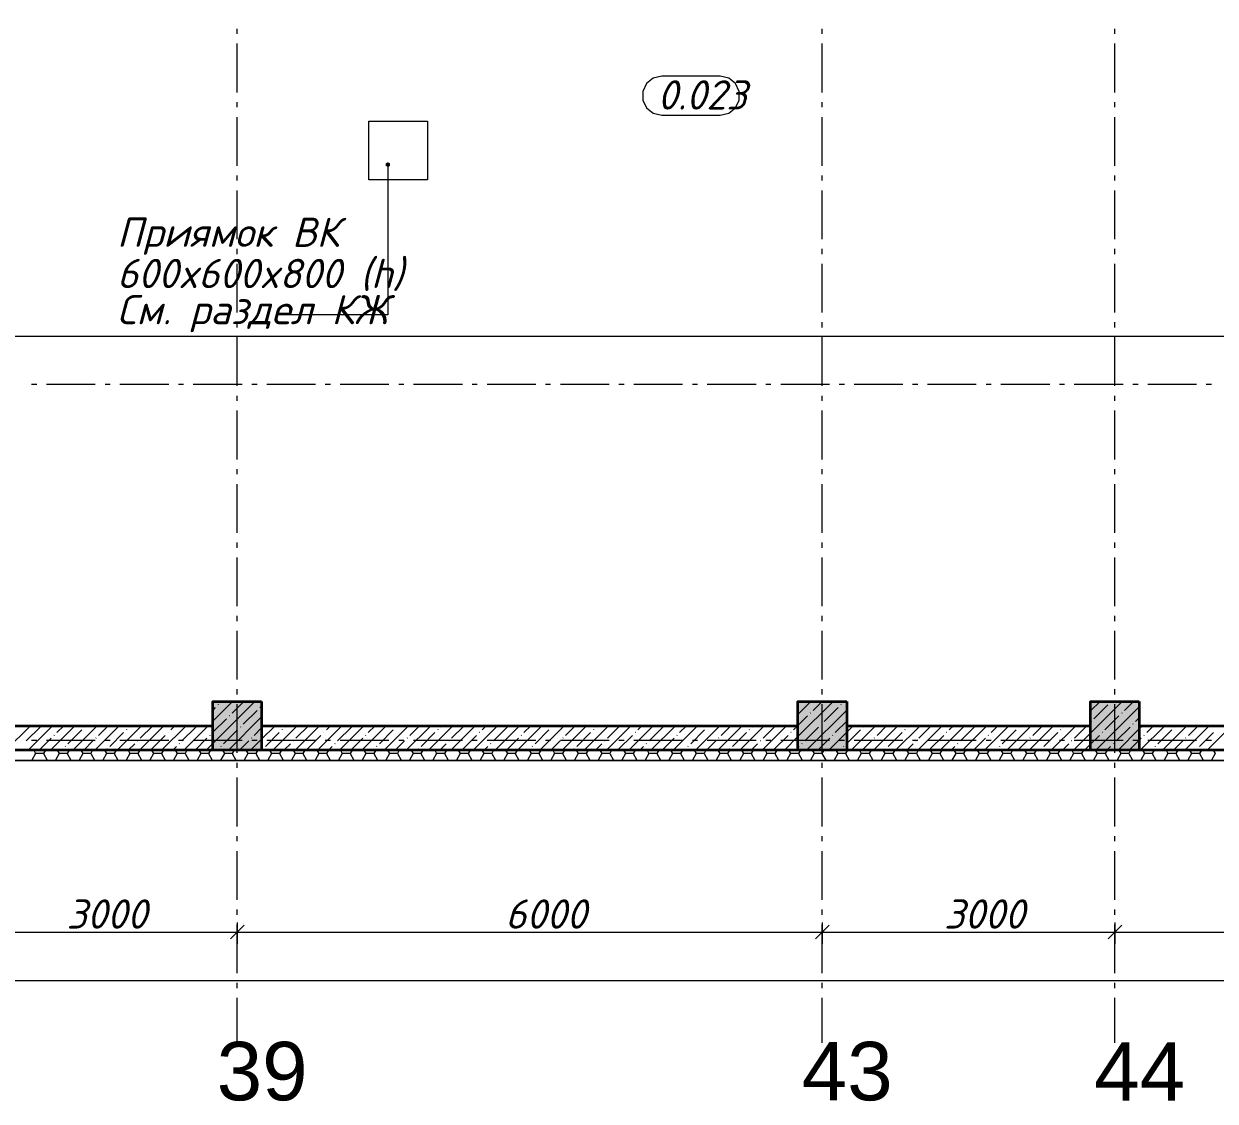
# Model space of a CAD drawing. Header units: millimetres. Extents: x -81576 to 1046824, y -248937 to 691537.
# Drawn here: x 150356 to 162573, y 532220 to 543271 of the extents above; entities that cross this region are included whole.
import ezdxf

# ---------------------------------------------------------------- set-up
doc = ezdxf.new("R2010")
doc.units = ezdxf.units.MM
doc.layers.add('PDF _Геометрия', color=7, linetype='Continuous', true_color=0x1d1d1d)
doc.layers.add('PDF _Сплошная заливка', color=7, linetype='Continuous', true_color=0xffffff)
doc.layers.add('PDF _Текст', color=7, linetype='Continuous')
doc.styles.add('PDF ArialMT', font='arial.ttf')
doc.styles.add('PDF ISOCPEUR Italic', font='isocpeui.ttf')

msp = doc.modelspace()

# ---------------------------------------------------------------- hatches: boundary and pattern name
at = {"layer": 'PDF _Сплошная заливка', "true_color": 0x636466, "transparency": 33554559}
for points in [[(154088.9, 541851.8), (154067.2, 541839.3), (154067.2, 541814.3), (154088.9, 541801.8), (154110.5, 541814.3), (154110.5, 541839.3)], [(152294.5, 535821.5), (152794.5, 535821.5), (152794.5, 536321.5), (152294.5, 536321.5)], [(158294.5, 535821.5), (158794.5, 535821.5), (158794.5, 536321.5), (158294.5, 536321.5)], [(161294.5, 535821.5), (161794.5, 535821.5), (161794.5, 536321.5), (161294.5, 536321.5)]]:
    msp.add_hatch(color=251, dxfattribs=at).paths.add_polyline_path(points)

# ---------------------------------------------------------------- linework, layer by layer
at = {"layer": 'PDF _Геометрия', "color": 7, "lineweight": 13}
for points in [[(96392.5, 555781.6), (96392.5, 535719.5), (175144.5, 535719.5)], [(175144.5, 535711.5), (96494.5, 535711.5)]]:
    msp.add_lwpolyline(points, dxfattribs=at)
at = {"layer": 'PDF _Геометрия', "color": 7, "lineweight": 9}
for points in [[(96492.5, 555781.6), (96492.5, 535819.5), (175144.5, 535819.5)], [(96494.5, 555781.6), (96494.5, 535821.5), (175144.5, 535821.5)], [(152544.5, 543168.3), (152544.5, 543221.3)], [(158544.5, 543168.3), (158544.5, 543221.3)], [(161544.5, 543168.3), (161544.5, 543221.3)], [(152544.5, 542568.3), (152544.5, 543068.3)], [(158544.5, 542568.3), (158544.5, 543068.3)], [(161544.5, 542568.3), (161544.5, 543068.3)], [(152544.5, 542415.4), (152544.5, 542468.3)], [(158544.5, 542415.4), (158544.5, 542468.3)], [(161544.5, 542415.4), (161544.5, 542468.3)], [(152544.5, 541815.4), (152544.5, 542315.4)], [(158544.5, 541815.4), (158544.5, 542315.4)], [(161544.5, 541815.4), (161544.5, 542315.4)], [(154088.9, 541826.8), (154088.9, 540286.4), (153313.6, 540286.4), (153030.6, 540286.4)], [(152544.5, 541662.5), (152544.5, 541715.4)], [(158544.5, 541662.5), (158544.5, 541715.4)], [(161544.5, 541662.5), (161544.5, 541715.4)], [(152544.5, 541062.5), (152544.5, 541562.5)], [(158544.5, 541062.5), (158544.5, 541562.5)], [(161544.5, 541062.5), (161544.5, 541562.5)], [(152544.5, 540909.6), (152544.5, 540962.5)], [(158544.5, 540909.6), (158544.5, 540962.5)], [(161544.5, 540909.6), (161544.5, 540962.5)], [(152544.5, 540309.6), (152544.5, 540809.6)], [(158544.5, 540309.6), (158544.5, 540809.6)], [(161544.5, 540309.6), (161544.5, 540809.6)], [(152544.5, 540156.7), (152544.5, 540209.6)], [(158544.5, 540156.7), (158544.5, 540209.6)], [(161544.5, 540156.7), (161544.5, 540209.6)], [(152544.5, 539556.7), (152544.5, 540056.7)], [(158544.5, 539556.7), (158544.5, 540056.7)], [(161544.5, 539556.7), (161544.5, 540056.7)], [(150488.2, 539571.5), (150435.3, 539571.5)], [(151088.2, 539571.5), (150588.2, 539571.5)], [(151241.1, 539571.5), (151188.2, 539571.5)], [(151841.1, 539571.5), (151341.1, 539571.5)], [(151994, 539571.5), (151941.1, 539571.5)], [(152594, 539571.5), (152094, 539571.5)], [(152747, 539571.5), (152694, 539571.5)], [(153347, 539571.5), (152847, 539571.5)], [(153499.9, 539571.5), (153447, 539571.5)], [(154099.9, 539571.5), (153599.9, 539571.5)], [(154252.8, 539571.5), (154199.9, 539571.5)], [(154852.8, 539571.5), (154352.8, 539571.5)], [(155005.7, 539571.5), (154952.8, 539571.5)], [(155605.7, 539571.5), (155105.7, 539571.5)], [(155758.6, 539571.5), (155705.7, 539571.5)], [(156358.6, 539571.5), (155858.6, 539571.5)], [(156511.5, 539571.5), (156458.6, 539571.5)], [(157111.5, 539571.5), (156611.5, 539571.5)], [(157264.5, 539571.5), (157211.5, 539571.5)], [(157864.5, 539571.5), (157364.5, 539571.5)], [(158017.4, 539571.5), (157964.5, 539571.5)], [(158617.4, 539571.5), (158117.4, 539571.5)], [(158770.3, 539571.5), (158717.4, 539571.5)], [(159370.3, 539571.5), (158870.3, 539571.5)], [(159523.2, 539571.5), (159470.3, 539571.5)], [(160123.2, 539571.5), (159623.2, 539571.5)], [(160276.1, 539571.5), (160223.2, 539571.5)], [(160876.1, 539571.5), (160376.1, 539571.5)], [(161029, 539571.5), (160976.1, 539571.5)], [(161629, 539571.5), (161129, 539571.5)], [(161782, 539571.5), (161729, 539571.5)], [(162382, 539571.5), (161882, 539571.5)], [(162534.9, 539571.5), (162482, 539571.5)], [(152544.5, 539403.7), (152544.5, 539456.7)], [(158544.5, 539403.7), (158544.5, 539456.7)], [(161544.5, 539403.7), (161544.5, 539456.7)], [(152544.5, 538803.7), (152544.5, 539303.7)], [(158544.5, 538803.7), (158544.5, 539303.7)], [(161544.5, 538803.7), (161544.5, 539303.7)], [(152544.5, 538650.8), (152544.5, 538703.7)], [(158544.5, 538650.8), (158544.5, 538703.7)], [(161544.5, 538650.8), (161544.5, 538703.7)], [(152544.5, 538050.8), (152544.5, 538550.8)], [(158544.5, 538050.8), (158544.5, 538550.8)], [(161544.5, 538050.8), (161544.5, 538550.8)], [(152544.5, 537897.9), (152544.5, 537950.8)], [(158544.5, 537897.9), (158544.5, 537950.8)], [(161544.5, 537897.9), (161544.5, 537950.8)], [(152544.5, 537297.9), (152544.5, 537797.9)], [(158544.5, 537297.9), (158544.5, 537797.9)], [(161544.5, 537297.9), (161544.5, 537797.9)], [(152544.5, 537145), (152544.5, 537197.9)], [(158544.5, 537145), (158544.5, 537197.9)], [(161544.5, 537145), (161544.5, 537197.9)], [(152544.5, 536545), (152544.5, 537045)], [(158544.5, 536545), (158544.5, 537045)], [(161544.5, 536545), (161544.5, 537045)], [(152544.5, 536392.1), (152544.5, 536445)], [(158544.5, 536392.1), (158544.5, 536445)], [(161544.5, 536392.1), (161544.5, 536445)], [(152544.5, 535792.1), (152544.5, 536292.1)], [(158544.5, 535792.1), (158544.5, 536292.1)], [(161544.5, 535792.1), (161544.5, 536292.1)], [(150488.2, 535921.5), (150435.3, 535921.5)], [(151088.2, 535921.5), (150588.2, 535921.5)], [(151241.1, 535921.5), (151188.2, 535921.5)], [(151841.1, 535921.5), (151341.1, 535921.5)], [(151994, 535921.5), (151941.1, 535921.5)], [(152594, 535921.5), (152094, 535921.5)], [(152747, 535921.5), (152694, 535921.5)], [(153347, 535921.5), (152847, 535921.5)], [(153499.9, 535921.5), (153447, 535921.5)], [(154099.9, 535921.5), (153599.9, 535921.5)], [(154252.8, 535921.5), (154199.9, 535921.5)], [(154852.8, 535921.5), (154352.8, 535921.5)], [(155005.7, 535921.5), (154952.8, 535921.5)], [(155605.7, 535921.5), (155105.7, 535921.5)], [(155758.6, 535921.5), (155705.7, 535921.5)], [(156358.6, 535921.5), (155858.6, 535921.5)], [(156511.5, 535921.5), (156458.6, 535921.5)], [(157111.5, 535921.5), (156611.5, 535921.5)], [(157264.5, 535921.5), (157211.5, 535921.5)], [(157864.5, 535921.5), (157364.5, 535921.5)], [(158017.4, 535921.5), (157964.5, 535921.5)], [(158617.4, 535921.5), (158117.4, 535921.5)], [(158770.3, 535921.5), (158717.4, 535921.5)], [(159370.3, 535921.5), (158870.3, 535921.5)], [(159523.2, 535921.5), (159470.3, 535921.5)], [(160123.2, 535921.5), (159623.2, 535921.5)], [(160276.1, 535921.5), (160223.2, 535921.5)], [(160876.1, 535921.5), (160376.1, 535921.5)], [(161029, 535921.5), (160976.1, 535921.5)], [(161629, 535921.5), (161129, 535921.5)], [(161782, 535921.5), (161729, 535921.5)], [(162382, 535921.5), (161882, 535921.5)], [(162534.9, 535921.5), (162482, 535921.5)], [(152544.5, 535639.2), (152544.5, 535692.1)], [(158544.5, 535639.2), (158544.5, 535692.1)], [(161544.5, 535639.2), (161544.5, 535692.1)], [(152544.5, 535039.2), (152544.5, 535539.2)], [(158544.5, 535039.2), (158544.5, 535539.2)], [(161544.5, 535039.2), (161544.5, 535539.2)], [(152544.5, 534886.2), (152544.5, 534939.2)], [(158544.5, 534886.2), (158544.5, 534939.2)], [(161544.5, 534886.2), (161544.5, 534939.2)], [(152544.5, 534286.2), (152544.5, 534786.2)], [(158544.5, 534286.2), (158544.5, 534786.2)], [(161544.5, 534286.2), (161544.5, 534786.2)], [(152544.5, 534133.3), (152544.5, 534186.2)], [(158544.5, 534133.3), (158544.5, 534186.2)], [(161544.5, 534133.3), (161544.5, 534186.2)], [(152544.5, 534054.5), (152544.5, 533955.5), (152544.5, 533835.5)], [(158544.5, 534054.5), (158544.5, 533955.5), (158544.5, 533835.5)], [(161544.5, 534054.5), (161544.5, 533955.5), (161544.5, 533835.5)], [(127994.5, 533955.5), (133994.5, 533955.5), (136994.5, 533955.5), (137544.5, 533955.5), (140544.5, 533955.5), (143544.5, 533955.5), (149544.5, 533955.5), (152544.5, 533955.5), (158544.5, 533955.5), (161544.5, 533955.5), (167544.5, 533955.5), (167894.5, 533955.5), (169994.5, 533955.5), (170544.5, 533955.5), (171094.5, 533955.5), (174094.5, 533955.5), (180244.5, 533955.5), (182644.5, 533955.5), (184594.5, 533955.5), (188044.5, 533955.5), (192294.5, 533955.5), (200214.5, 533955.5)], [(152614.5, 534025.5), (152544.5, 533955.5), (152474.5, 533885.5)], [(152544.5, 533533.3), (152544.5, 534033.3)], [(158614.5, 534025.5), (158544.5, 533955.5), (158474.5, 533885.5)], [(158544.5, 533533.3), (158544.5, 534033.3)], [(161614.5, 534025.5), (161544.5, 533955.5), (161474.5, 533885.5)], [(161544.5, 533533.3), (161544.5, 534033.3)], [(96474.5, 533457.4), (200214.5, 533457.4)], [(152544.5, 533380.4), (152544.5, 533433.3)], [(158544.5, 533380.4), (158544.5, 533433.3)], [(161544.5, 533380.4), (161544.5, 533433.3)], [(152544.5, 532820.1), (152544.5, 533280.4)], [(158544.5, 532820.1), (158544.5, 533280.4)], [(161544.5, 532820.1), (161544.5, 533280.4)]]:
    msp.add_lwpolyline(points, dxfattribs=at)
at = {"layer": 'PDF _Геометрия', "color": 7, "lineweight": 35}
for points in [[(175144.5, 535821.5), (104369.5, 535821.5), (96744.5, 535821.5), (96494.5, 535821.5), (96494.5, 543571.5), (96494.5, 546721.5), (96494.5, 547221.5), (96494.5, 547271.5), (96494.5, 547771.5), (96494.5, 555781.6)], [(149794.5, 536071.5), (152294.5, 536071.5)], [(152794.5, 536071.5), (158294.5, 536071.5)], [(158794.5, 536071.5), (161294.5, 536071.5)], [(161794.5, 536071.5), (167294.5, 536071.5)]]:
    msp.add_lwpolyline(points, dxfattribs=at)
at = {"layer": 'PDF _Геометрия', "color": 7, "lineweight": 9}
for points in [[(157497.4, 542733.9), (156897.4, 542733.9), (156810.6, 542714.1), (156741, 542658.6), (156702.4, 542578.4), (156702.4, 542489.4), (156741, 542409.2), (156810.6, 542353.7), (156897.4, 542333.9), (157497.4, 542333.9), (157584.2, 542353.7), (157653.8, 542409.2), (157692.4, 542489.4), (157692.4, 542578.4), (157653.8, 542658.6), (157584.2, 542714.1)], [(153893.6, 541671.5), (153893.6, 542271.5), (154494.5, 542271.5), (154494.5, 541671.5)], [(154494.5, 542271.5), (154494.5, 541671.5), (153893.6, 541671.5), (153893.6, 542271.5)]]:
    msp.add_lwpolyline(points, close=True, dxfattribs=at)
at = {"layer": 'PDF _Геометрия', "color": 8, "lineweight": 9, "true_color": 0x808080}
msp.add_lwpolyline([(93287.8, 540069.1), (203118.2, 540069.1)], dxfattribs=at)
at = {"layer": 'PDF _Геометрия', "lineweight": 9}
for points in [[(152725.4, 536321.5), (152294.5, 535890.7), (152225.4, 535821.5)], [(152497.3, 536321.5), (152294.5, 536118.8)], [(152319.5, 536257.9), (152294.5, 536232.8)], [(152350.4, 536288.7), (152348.1, 536286.4)], [(152383.2, 536321.5), (152376.6, 536314.9)], [(152611.3, 536321.5), (152490.6, 536200.8)], [(152778.1, 536260.2), (152775.7, 536257.9)], [(158655.9, 536321.5), (158294.5, 535960.1), (158155.9, 535821.5)], [(158427.8, 536321.5), (158294.5, 536188.2)], [(158309.5, 536317.3), (158307.1, 536314.9)], [(158541.9, 536321.5), (158449.7, 536229.3)], [(158706.3, 536257.9), (158563.7, 536115.3)], [(158737.2, 536288.7), (158734.8, 536286.4)], [(158770, 536321.5), (158763.3, 536314.9)], [(161621.2, 536321.5), (161294.5, 535994.8), (161121.2, 535821.5)], [(161393.1, 536321.5), (161294.5, 536222.9)], [(161472, 536286.4), (161329.4, 536143.8)], [(161794.5, 536266.7), (161349.3, 535821.5)], [(161502.9, 536317.3), (161500.5, 536314.9)], [(161735.3, 536321.5), (161643.1, 536229.3)], [(152433.6, 536143.8), (152294.5, 536004.7), (152291, 536001.2)], [(152794.5, 536162.6), (152453.5, 535821.5)], [(152464.5, 536174.7), (152462.1, 536172.3)], [(152747.2, 536229.3), (152604.7, 536086.8)], [(158392.7, 536172.3), (158294.5, 536074.1)], [(158794.5, 536232), (158384, 535821.5)], [(158423.6, 536203.2), (158421.2, 536200.8)], [(158794.5, 536117.9), (158677.8, 536001.2)], [(161303.3, 536117.7), (161300.9, 536115.3)], [(161586.1, 536172.3), (161443.5, 536029.8)], [(161616.9, 536203.2), (161614.6, 536200.8)], [(161794.5, 536152.7), (161757.1, 536115.3)], [(150422.5, 536071.5), (150172.5, 535821.5)], [(150523.3, 536058.3), (150380.7, 535915.7)], [(150650.6, 536071.5), (150400.6, 535821.5)], [(150878.7, 536071.5), (150628.7, 535821.5)], [(150764.6, 536071.5), (150694.3, 536001.2)], [(150951, 536029.8), (150808.4, 535887.2)], [(151106.8, 536071.5), (150856.8, 535821.5)], [(150981.8, 536060.6), (150979.5, 536058.3)], [(151334.9, 536071.5), (151084.9, 535821.5)], [(151220.8, 536071.5), (151122, 535972.7)], [(151378.6, 536001.2), (151236.1, 535858.7)], [(151563, 536071.5), (151313, 535821.5)], [(151409.5, 536032.1), (151407.1, 536029.8)], [(151448.9, 536071.5), (151435.7, 536058.3)], [(151791.1, 536071.5), (151541.1, 535821.5)], [(151677, 536071.5), (151549.7, 535944.2)], [(152019.2, 536071.5), (151769.2, 535821.5)], [(151837.2, 536003.6), (151834.8, 536001.2)], [(151905.1, 536071.5), (151863.3, 536029.8)], [(152120, 536058.3), (151977.4, 535915.7)], [(152247.3, 536071.5), (151997.3, 535821.5)], [(152547.6, 536029.8), (152405.1, 535887.2)], [(152578.5, 536060.6), (152576.2, 536058.3)], [(152931.6, 536071.5), (152794.5, 535934.5), (152681.6, 535821.5)], [(152817.5, 536071.5), (152794.5, 536048.5), (152718.7, 535972.7)], [(152975.3, 536001.2), (152832.8, 535858.7)], [(153159.7, 536071.5), (152909.7, 535821.5)], [(153006.2, 536032.1), (153003.8, 536029.8)], [(153045.6, 536071.5), (153032.4, 536058.3)], [(153387.8, 536071.5), (153137.8, 535821.5)], [(153273.7, 536071.5), (153146.4, 535944.2)], [(153615.9, 536071.5), (153365.9, 535821.5)], [(153433.9, 536003.6), (153431.5, 536001.2)], [(153501.8, 536071.5), (153460, 536029.8)], [(153716.6, 536058.3), (153574.1, 535915.7)], [(153844, 536071.5), (153594, 535821.5)], [(154072.1, 536071.5), (153822.1, 535821.5)], [(153958, 536071.5), (153887.7, 536001.2)], [(154144.3, 536029.8), (154001.8, 535887.2)], [(154300.2, 536071.5), (154050.2, 535821.5)], [(154175.2, 536060.6), (154172.8, 536058.3)], [(154528.3, 536071.5), (154278.3, 535821.5)], [(154414.2, 536071.5), (154315.4, 535972.7)], [(154572, 536001.2), (154429.5, 535858.7)], [(154756.4, 536071.5), (154506.4, 535821.5)], [(154602.9, 536032.1), (154600.5, 536029.8)], [(154642.3, 536071.5), (154629, 536058.3)], [(154984.5, 536071.5), (154734.5, 535821.5)], [(154870.4, 536071.5), (154743.1, 535944.2)], [(155212.6, 536071.5), (154962.6, 535821.5)], [(155030.6, 536003.6), (155028.2, 536001.2)], [(155098.5, 536071.5), (155056.7, 536029.8)], [(155313.3, 536058.3), (155170.8, 535915.7)], [(155440.7, 536071.5), (155190.7, 535821.5)], [(155668.8, 536071.5), (155418.8, 535821.5)], [(155554.7, 536071.5), (155484.4, 536001.2)], [(155741, 536029.8), (155598.5, 535887.2)], [(155896.9, 536071.5), (155646.9, 535821.5)], [(155771.9, 536060.6), (155769.5, 536058.3)], [(156125, 536071.5), (155875, 535821.5)], [(156010.9, 536071.5), (155912.1, 535972.7)], [(156168.7, 536001.2), (156026.1, 535858.7)], [(156353.1, 536071.5), (156103.1, 535821.5)], [(156199.6, 536032.1), (156197.2, 536029.8)], [(156239, 536071.5), (156225.7, 536058.3)], [(156581.2, 536071.5), (156331.1, 535821.5)], [(156467.1, 536071.5), (156339.8, 535944.2)], [(156809.2, 536071.5), (156559.2, 535821.5)], [(156627.3, 536003.6), (156624.9, 536001.2)], [(156695.2, 536071.5), (156653.4, 536029.8)], [(156910, 536058.3), (156767.5, 535915.7)], [(157037.3, 536071.5), (156787.3, 535821.5)], [(157265.4, 536071.5), (157015.4, 535821.5)], [(157151.4, 536071.5), (157081.1, 536001.2)], [(157337.7, 536029.8), (157195.2, 535887.2)], [(157493.5, 536071.5), (157243.5, 535821.5)], [(157368.6, 536060.6), (157366.2, 536058.3)], [(157721.6, 536071.5), (157471.6, 535821.5)], [(157607.6, 536071.5), (157508.8, 535972.7)], [(157765.4, 536001.2), (157622.8, 535858.7)], [(157949.7, 536071.5), (157699.7, 535821.5)], [(157796.3, 536032.1), (157793.9, 536029.8)], [(157835.7, 536071.5), (157822.4, 536058.3)], [(158177.8, 536071.5), (157927.8, 535821.5)], [(158063.8, 536071.5), (157936.5, 535944.2)], [(158224, 536003.6), (158221.6, 536001.2)], [(158291.9, 536071.5), (158250.1, 536029.8)], [(158506.7, 536058.3), (158364.2, 535915.7)], [(158537.6, 536089.2), (158535.2, 536086.8)], [(158862.1, 536071.5), (158794.5, 536003.9), (158612.1, 535821.5)], [(158934.4, 536029.8), (158794.5, 535889.9), (158791.8, 535887.2)], [(159090.2, 536071.5), (158840.2, 535821.5)], [(158965.3, 536060.6), (158962.9, 536058.3)], [(159318.3, 536071.5), (159068.3, 535821.5)], [(159204.3, 536071.5), (159105.5, 535972.7)], [(159362.1, 536001.2), (159219.5, 535858.7)], [(159546.4, 536071.5), (159296.4, 535821.5)], [(159393, 536032.1), (159390.6, 536029.8)], [(159432.4, 536071.5), (159419.1, 536058.3)], [(159774.5, 536071.5), (159524.5, 535821.5)], [(159660.5, 536071.5), (159533.2, 535944.2)], [(160002.6, 536071.5), (159752.6, 535821.5)], [(159820.7, 536003.6), (159818.3, 536001.2)], [(159888.6, 536071.5), (159846.8, 536029.8)], [(160103.4, 536058.3), (159960.8, 535915.7)], [(160230.7, 536071.5), (159980.7, 535821.5)], [(160458.8, 536071.5), (160208.8, 535821.5)], [(160344.8, 536071.5), (160274.5, 536001.2)], [(160531.1, 536029.8), (160388.5, 535887.2)], [(160686.9, 536071.5), (160436.9, 535821.5)], [(160562, 536060.6), (160559.6, 536058.3)], [(160915, 536071.5), (160665, 535821.5)], [(160801, 536071.5), (160702.2, 535972.7)], [(160958.8, 536001.2), (160816.2, 535858.7)], [(161143.1, 536071.5), (160893.1, 535821.5)], [(160989.7, 536032.1), (160987.3, 536029.8)], [(161029.1, 536071.5), (161015.8, 536058.3)], [(161257.2, 536071.5), (161129.9, 535944.2)], [(161417.3, 536003.6), (161415, 536001.2)], [(161700.1, 536058.3), (161557.5, 535915.7)], [(161827.4, 536071.5), (161794.5, 536038.6), (161577.4, 535821.5)], [(161731, 536089.2), (161728.6, 536086.8)], [(162055.5, 536071.5), (161805.5, 535821.5)], [(161941.5, 536071.5), (161871.2, 536001.2)], [(162127.8, 536029.8), (161985.2, 535887.2)], [(162283.6, 536071.5), (162033.6, 535821.5)], [(162158.7, 536060.6), (162156.3, 536058.3)], [(162511.7, 536071.5), (162261.7, 535821.5)], [(162397.7, 536071.5), (162298.9, 535972.7)], [(162555.5, 536001.2), (162412.9, 535858.7)], [(162739.8, 536071.5), (162489.8, 535821.5)], [(150637.3, 535944.2), (150514.6, 535821.5)], [(150668.2, 535975.1), (150665.8, 535972.7)], [(151065, 535915.7), (150970.8, 535821.5)], [(151095.9, 535946.6), (151093.5, 535944.2)], [(151492.7, 535887.2), (151427, 535821.5)], [(151523.6, 535918.1), (151521.2, 535915.7)], [(151806.3, 535972.7), (151663.8, 535830.2)], [(151951.3, 535889.6), (151948.9, 535887.2)], [(152234, 535944.2), (152111.3, 535821.5)], [(152264.9, 535975.1), (152262.5, 535972.7)], [(152661.7, 535915.7), (152567.5, 535821.5)], [(152692.6, 535946.6), (152690.2, 535944.2)], [(153089.4, 535887.2), (153023.7, 535821.5)], [(153120.3, 535918.1), (153117.9, 535915.7)], [(153403, 535972.7), (153260.5, 535830.2)], [(153547.9, 535889.6), (153545.6, 535887.2)], [(153830.7, 535944.2), (153708, 535821.5)], [(153861.6, 535975.1), (153859.2, 535972.7)], [(154258.4, 535915.7), (154164.2, 535821.5)], [(154289.3, 535946.6), (154286.9, 535944.2)], [(154686.1, 535887.2), (154620.4, 535821.5)], [(154717, 535918.1), (154714.6, 535915.7)], [(154999.7, 535972.7), (154857.1, 535830.2)], [(155144.6, 535889.6), (155142.3, 535887.2)], [(155427.4, 535944.2), (155304.7, 535821.5)], [(155458.3, 535975.1), (155455.9, 535972.7)], [(155855.1, 535915.7), (155760.9, 535821.5)], [(155886, 535946.6), (155883.6, 535944.2)], [(156282.8, 535887.2), (156217.1, 535821.5)], [(156313.6, 535918.1), (156311.3, 535915.7)], [(156596.4, 535972.7), (156453.8, 535830.2)], [(156741.3, 535889.6), (156739, 535887.2)], [(157024.1, 535944.2), (156901.4, 535821.5)], [(157055, 535975.1), (157052.6, 535972.7)], [(157451.8, 535915.7), (157357.6, 535821.5)], [(157482.6, 535946.6), (157480.3, 535944.2)], [(157879.4, 535887.2), (157813.8, 535821.5)], [(157910.3, 535918.1), (157908, 535915.7)], [(158193.1, 535972.7), (158050.5, 535830.2)], [(158338, 535889.6), (158335.6, 535887.2)], [(158620.8, 535944.2), (158498.1, 535821.5)], [(158651.7, 535975.1), (158649.3, 535972.7)], [(159048.5, 535915.7), (158954.3, 535821.5)], [(159079.3, 535946.6), (159077, 535944.2)], [(159476.1, 535887.2), (159410.5, 535821.5)], [(159507, 535918.1), (159504.7, 535915.7)], [(159789.8, 535972.7), (159647.2, 535830.2)], [(159934.7, 535889.6), (159932.3, 535887.2)], [(160217.5, 535944.2), (160094.8, 535821.5)], [(160248.3, 535975.1), (160246, 535972.7)], [(160645.1, 535915.7), (160551, 535821.5)], [(160676, 535946.6), (160673.7, 535944.2)], [(161072.8, 535887.2), (161007.2, 535821.5)], [(161103.7, 535918.1), (161101.3, 535915.7)], [(161386.5, 535972.7), (161294.5, 535880.8), (161243.9, 535830.2)], [(161531.4, 535889.6), (161529, 535887.2)], [(161814.2, 535944.2), (161794.5, 535924.6), (161691.5, 535821.5)], [(161845, 535975.1), (161842.7, 535972.7)], [(162241.8, 535915.7), (162147.7, 535821.5)], [(162272.7, 535946.6), (162270.3, 535944.2)], [(150476.6, 535785), (150438.9, 535719.5)], [(150456.7, 535819.5), (150476.6, 535785)], [(150557.3, 535785), (150476.6, 535785)], [(150577.2, 535819.5), (150557.3, 535785)], [(150557.3, 535785), (150595.1, 535719.5)], [(150718.6, 535785), (150680.8, 535719.5)], [(150698.6, 535819.5), (150718.6, 535785)], [(150799.2, 535785), (150718.6, 535785)], [(150751.4, 535830.2), (150742.7, 535821.5)], [(150782.2, 535861.1), (150779.9, 535858.7)], [(150819.2, 535819.5), (150799.2, 535785)], [(150799.2, 535785), (150837, 535719.5)], [(150960.5, 535785), (150922.7, 535719.5)], [(150940.5, 535819.5), (150960.5, 535785)], [(151041.2, 535785), (150960.5, 535785)], [(151061.1, 535819.5), (151041.2, 535785)], [(151041.2, 535785), (151078.9, 535719.5)], [(151202.4, 535785), (151164.7, 535719.5)], [(151182.5, 535819.5), (151202.4, 535785)], [(151283.1, 535785), (151202.5, 535785)], [(151209.9, 535832.5), (151207.6, 535830.2)], [(151303, 535819.5), (151283.1, 535785)], [(151283.1, 535785), (151320.9, 535719.5)], [(151444.4, 535785), (151406.6, 535719.5)], [(151424.4, 535819.5), (151444.4, 535785)], [(151525, 535785), (151444.4, 535785)], [(151545, 535819.5), (151525, 535785)], [(151525, 535785), (151562.8, 535719.5)], [(151686.3, 535785), (151648.5, 535719.5)], [(151666.3, 535819.5), (151686.3, 535785)], [(151767, 535785), (151686.3, 535785)], [(151786.9, 535819.5), (151767, 535785)], [(151767, 535785), (151804.7, 535719.5)], [(151920.4, 535858.7), (151883.2, 535821.5)], [(151928.2, 535785), (151890.5, 535719.5)], [(151908.3, 535819.5), (151928.2, 535785)], [(152008.9, 535785), (151928.3, 535785)], [(152028.9, 535819.5), (152008.9, 535785)], [(152008.9, 535785), (152046.7, 535719.5)], [(152170.2, 535785), (152132.4, 535719.5)], [(152150.2, 535819.5), (152170.2, 535785)], [(152250.8, 535785), (152170.2, 535785)], [(152270.8, 535819.5), (152250.8, 535785)], [(152250.8, 535785), (152288.6, 535719.5)], [(152348.1, 535830.2), (152339.4, 535821.5)], [(152412.1, 535785), (152374.3, 535719.5)], [(152378.9, 535861.1), (152376.6, 535858.7)], [(152392.2, 535819.5), (152412.1, 535785)], [(152492.8, 535785), (152412.1, 535785)], [(152512.7, 535819.5), (152492.8, 535785)], [(152492.8, 535785), (152530.5, 535719.5)], [(152654.1, 535785), (152616.3, 535719.5)], [(152634.1, 535819.5), (152654.1, 535785)], [(152734.7, 535785), (152654.1, 535785)], [(152754.7, 535819.5), (152734.7, 535785)], [(152734.7, 535785), (152772.5, 535719.5)], [(152806.6, 535832.5), (152804.3, 535830.2)], [(152896, 535785), (152858.2, 535719.5)], [(152876, 535819.5), (152896, 535785)], [(152976.6, 535785), (152896, 535785)], [(152996.6, 535819.5), (152976.6, 535785)], [(152976.6, 535785), (153014.4, 535719.5)], [(153137.9, 535785), (153100.2, 535719.5)], [(153118, 535819.5), (153137.9, 535785)], [(153218.6, 535785), (153137.9, 535785)], [(153238.5, 535819.5), (153218.6, 535785)], [(153218.6, 535785), (153256.3, 535719.5)], [(153379.9, 535785), (153342.1, 535719.5)], [(153359.9, 535819.5), (153379.9, 535785)], [(153460.5, 535785), (153379.9, 535785)], [(153480.5, 535819.5), (153460.5, 535785)], [(153460.5, 535785), (153498.3, 535719.5)], [(153517.1, 535858.7), (153479.9, 535821.5)], [(153621.8, 535785), (153584, 535719.5)], [(153601.8, 535819.5), (153621.8, 535785)], [(153702.5, 535785), (153621.8, 535785)], [(153722.4, 535819.5), (153702.4, 535785)], [(153702.4, 535785), (153740.2, 535719.5)], [(153863.7, 535785), (153826, 535719.5)], [(153843.8, 535819.5), (153863.7, 535785)], [(153944.4, 535785), (153863.7, 535785)], [(153944.7, 535830.2), (153936.1, 535821.5)], [(153964.3, 535819.5), (153944.4, 535785)], [(153944.4, 535785), (153982.1, 535719.5)], [(153975.6, 535861.1), (153973.3, 535858.7)], [(154105.7, 535785), (154067.9, 535719.5)], [(154085.7, 535819.5), (154105.7, 535785)], [(154186.3, 535785), (154105.7, 535785)], [(154206.3, 535819.5), (154186.3, 535785)], [(154186.3, 535785), (154224.1, 535719.5)], [(154347.6, 535785), (154309.8, 535719.5)], [(154327.6, 535819.5), (154347.6, 535785)], [(154428.3, 535785), (154347.6, 535785)], [(154403.3, 535832.5), (154400.9, 535830.2)], [(154448.2, 535819.5), (154428.2, 535785)], [(154428.2, 535785), (154466, 535719.5)], [(154589.5, 535785), (154551.8, 535719.5)], [(154569.6, 535819.5), (154589.5, 535785)], [(154670.2, 535785), (154589.5, 535785)], [(154690.1, 535819.5), (154670.2, 535785)], [(154670.2, 535785), (154707.9, 535719.5)], [(154831.5, 535785), (154793.7, 535719.5)], [(154811.5, 535819.5), (154831.5, 535785)], [(154912.1, 535785), (154831.5, 535785)], [(154932.1, 535819.5), (154912.1, 535785)], [(154912.1, 535785), (154949.9, 535719.5)], [(155073.4, 535785), (155035.6, 535719.5)], [(155053.4, 535819.5), (155073.4, 535785)], [(155154.1, 535785), (155073.4, 535785)], [(155113.8, 535858.7), (155076.6, 535821.5)], [(155174, 535819.5), (155154.1, 535785)], [(155154.1, 535785), (155191.8, 535719.5)], [(155315.3, 535785), (155277.6, 535719.5)], [(155295.4, 535819.5), (155315.3, 535785)], [(155396, 535785), (155315.4, 535785)], [(155415.9, 535819.5), (155396, 535785)], [(155396, 535785), (155433.8, 535719.5)], [(155557.3, 535785), (155519.5, 535719.5)], [(155541.4, 535830.2), (155532.8, 535821.5)], [(155537.3, 535819.5), (155557.3, 535785)], [(155637.9, 535785), (155557.3, 535785)], [(155572.3, 535861.1), (155570, 535858.7)], [(155657.9, 535819.5), (155637.9, 535785)], [(155637.9, 535785), (155675.7, 535719.5)], [(155799.2, 535785), (155761.4, 535719.5)], [(155779.2, 535819.5), (155799.2, 535785)], [(155879.9, 535785), (155799.2, 535785)], [(155899.8, 535819.5), (155879.9, 535785)], [(155879.9, 535785), (155917.6, 535719.5)], [(156000, 535832.5), (155997.6, 535830.2)], [(156041.1, 535785), (156003.4, 535719.5)], [(156021.2, 535819.5), (156041.1, 535785)], [(156121.8, 535785), (156041.2, 535785)], [(156141.8, 535819.5), (156121.8, 535785)], [(156121.8, 535785), (156159.6, 535719.5)], [(156283.1, 535785), (156245.3, 535719.5)], [(156263.1, 535819.5), (156283.1, 535785)], [(156363.7, 535785), (156283.1, 535785)], [(156383.7, 535819.5), (156363.7, 535785)], [(156363.7, 535785), (156401.5, 535719.5)], [(156525, 535785), (156487.2, 535719.5)], [(156505, 535819.5), (156525, 535785)], [(156605.7, 535785), (156525, 535785)], [(156625.6, 535819.5), (156605.7, 535785)], [(156605.7, 535785), (156643.4, 535719.5)], [(156710.4, 535858.7), (156673.3, 535821.5)], [(156767, 535785), (156729.2, 535719.5)], [(156747, 535819.5), (156767, 535785)], [(156847.6, 535785), (156767, 535785)], [(156867.6, 535819.5), (156847.6, 535785)], [(156847.6, 535785), (156885.4, 535719.5)], [(157008.9, 535785), (156971.1, 535719.5)], [(156988.9, 535819.5), (157008.9, 535785)], [(157089.5, 535785), (157008.9, 535785)], [(157109.5, 535819.5), (157089.5, 535785)], [(157089.5, 535785), (157127.3, 535719.5)], [(157138.1, 535830.2), (157129.5, 535821.5)], [(157169, 535861.1), (157166.6, 535858.7)], [(157250.8, 535785), (157213, 535719.5)], [(157230.9, 535819.5), (157250.8, 535785)], [(157331.5, 535785), (157250.8, 535785)], [(157351.4, 535819.5), (157331.5, 535785)], [(157331.5, 535785), (157369.2, 535719.5)], [(157492.8, 535785), (157455, 535719.5)], [(157472.8, 535819.5), (157492.8, 535785)], [(157573.4, 535785), (157492.8, 535785)], [(157593.4, 535819.5), (157573.4, 535785)], [(157573.4, 535785), (157611.2, 535719.5)], [(157596.7, 535832.5), (157594.3, 535830.2)], [(157734.7, 535785), (157696.9, 535719.5)], [(157714.7, 535819.5), (157734.7, 535785)], [(157815.3, 535785), (157734.7, 535785)], [(157835.3, 535819.5), (157815.3, 535785)], [(157815.3, 535785), (157853.1, 535719.5)], [(157976.6, 535785), (157938.9, 535719.5)], [(157956.7, 535819.5), (157976.6, 535785)], [(158057.3, 535785), (157976.6, 535785)], [(158077.2, 535819.5), (158057.3, 535785)], [(158057.3, 535785), (158095, 535719.5)], [(158218.6, 535785), (158180.8, 535719.5)], [(158198.6, 535819.5), (158218.6, 535785)], [(158299.2, 535785), (158218.6, 535785)], [(158307.1, 535858.7), (158294.5, 535846), (158270, 535821.5)], [(158319.2, 535819.5), (158299.2, 535785)], [(158299.2, 535785), (158337, 535719.5)], [(158460.5, 535785), (158422.7, 535719.5)], [(158440.5, 535819.5), (158460.5, 535785)], [(158541.2, 535785), (158460.5, 535785)], [(158561.1, 535819.5), (158541.1, 535785)], [(158541.1, 535785), (158578.9, 535719.5)], [(158702.4, 535785), (158664.7, 535719.5)], [(158682.5, 535819.5), (158702.4, 535785)], [(158783.1, 535785), (158702.4, 535785)], [(158734.8, 535830.2), (158726.2, 535821.5)], [(158765.7, 535861.1), (158763.3, 535858.7)], [(158803, 535819.5), (158783.1, 535785)], [(158783.1, 535785), (158820.8, 535719.5)], [(158944.4, 535785), (158906.6, 535719.5)], [(158924.4, 535819.5), (158944.4, 535785)], [(159025, 535785), (158944.4, 535785)], [(159045, 535819.5), (159025, 535785)], [(159025, 535785), (159062.8, 535719.5)], [(159186.3, 535785), (159148.5, 535719.5)], [(159166.3, 535819.5), (159186.3, 535785)], [(159267, 535785), (159186.3, 535785)], [(159193.4, 535832.5), (159191, 535830.2)], [(159286.9, 535819.5), (159266.9, 535785)], [(159266.9, 535785), (159304.7, 535719.5)], [(159428.2, 535785), (159390.5, 535719.5)], [(159408.3, 535819.5), (159428.2, 535785)], [(159508.9, 535785), (159428.2, 535785)], [(159528.8, 535819.5), (159508.9, 535785)], [(159508.9, 535785), (159546.6, 535719.5)], [(159670.2, 535785), (159632.4, 535719.5)], [(159650.2, 535819.5), (159670.2, 535785)], [(159750.8, 535785), (159670.2, 535785)], [(159770.8, 535819.5), (159750.8, 535785)], [(159750.8, 535785), (159788.6, 535719.5)], [(159903.8, 535858.7), (159866.7, 535821.5)], [(159912.1, 535785), (159874.3, 535719.5)], [(159892.1, 535819.5), (159912.1, 535785)], [(159992.8, 535785), (159912.1, 535785)], [(160012.7, 535819.5), (159992.8, 535785)], [(159992.8, 535785), (160030.5, 535719.5)], [(160154, 535785), (160116.3, 535719.5)], [(160134.1, 535819.5), (160154, 535785)], [(160234.7, 535785), (160154.1, 535785)], [(160254.6, 535819.5), (160234.7, 535785)], [(160234.7, 535785), (160272.5, 535719.5)], [(160331.5, 535830.2), (160322.9, 535821.5)], [(160396, 535785), (160358.2, 535719.5)], [(160362.4, 535861.1), (160360, 535858.7)], [(160376, 535819.5), (160396, 535785)], [(160476.6, 535785), (160396, 535785)], [(160496.6, 535819.5), (160476.6, 535785)], [(160476.6, 535785), (160514.4, 535719.5)], [(160637.9, 535785), (160600.1, 535719.5)], [(160617.9, 535819.5), (160637.9, 535785)], [(160718.6, 535785), (160637.9, 535785)], [(160738.5, 535819.5), (160718.6, 535785)], [(160718.6, 535785), (160756.3, 535719.5)], [(160790.1, 535832.5), (160787.7, 535830.2)], [(160879.8, 535785), (160842.1, 535719.5)], [(160859.9, 535819.5), (160879.8, 535785)], [(160960.5, 535785), (160879.9, 535785)], [(160980.5, 535819.5), (160960.5, 535785)], [(160960.5, 535785), (160998.3, 535719.5)], [(161121.8, 535785), (161084, 535719.5)], [(161101.8, 535819.5), (161121.8, 535785)], [(161202.4, 535785), (161121.8, 535785)], [(161222.4, 535819.5), (161202.4, 535785)], [(161202.4, 535785), (161240.2, 535719.5)], [(161363.7, 535785), (161325.9, 535719.5)], [(161343.8, 535819.5), (161363.7, 535785)], [(161444.4, 535785), (161363.7, 535785)], [(161464.3, 535819.5), (161444.4, 535785)], [(161444.4, 535785), (161482.1, 535719.5)], [(161500.5, 535858.7), (161463.4, 535821.5)], [(161605.7, 535785), (161567.9, 535719.5)], [(161585.7, 535819.5), (161605.7, 535785)], [(161686.3, 535785), (161605.7, 535785)], [(161706.3, 535819.5), (161686.3, 535785)], [(161686.3, 535785), (161724.1, 535719.5)], [(161847.6, 535785), (161809.8, 535719.5)], [(161827.6, 535819.5), (161847.6, 535785)], [(161928.2, 535785), (161847.6, 535785)], [(161928.2, 535830.2), (161919.6, 535821.5)], [(161948.2, 535819.5), (161928.2, 535785)], [(161928.2, 535785), (161966, 535719.5)], [(161959.1, 535861.1), (161956.7, 535858.7)], [(162089.5, 535785), (162051.7, 535719.5)], [(162069.6, 535819.5), (162089.5, 535785)], [(162170.2, 535785), (162089.5, 535785)], [(162190.1, 535819.5), (162170.2, 535785)], [(162170.2, 535785), (162207.9, 535719.5)], [(162331.5, 535785), (162293.7, 535719.5)], [(162311.5, 535819.5), (162331.5, 535785)], [(162412.1, 535785), (162331.5, 535785)], [(162386.8, 535832.5), (162384.4, 535830.2)], [(162432.1, 535819.5), (162412.1, 535785)], [(162412.1, 535785), (162449.9, 535719.5)], [(162573.4, 535785), (162535.6, 535719.5)], [(162553.4, 535819.5), (162573.4, 535785)]]:
    msp.add_lwpolyline(points, dxfattribs=at)
at = {"layer": 'PDF _Геометрия', "color": 7, "lineweight": 35}
for points in [[(152794.5, 536321.5), (152794.5, 535821.5), (152294.5, 535821.5), (152294.5, 536321.5)], [(158794.5, 536321.5), (158794.5, 535821.5), (158294.5, 535821.5), (158294.5, 536321.5)], [(161794.5, 536321.5), (161794.5, 535821.5), (161294.5, 535821.5), (161294.5, 536321.5)]]:
    msp.add_lwpolyline(points, close=True, dxfattribs=at)

# ---------------------------------------------------------------- texts
at = {"layer": 'PDF _Текст', "attachment_point": 4}
for s, insert, char_height, style in [('0.023', (156854.2, 542541.8), 300, 'PDF ISOCPEUR Italic'), ('Приямок ВК', (151310.1, 541092.7), 300, 'PDF ISOCPEUR Italic'), ('600x600x800 (h)', (151310.1, 540695.8), 300, 'PDF ISOCPEUR Italic'), ('См. раздел КЖ', (151310.1, 540299), 300, 'PDF ISOCPEUR Italic'), ('3000', (150791.6, 534140.3), 300, 'PDF ISOCPEUR Italic'), ('6000', (155291.6, 534140.3), 300, 'PDF ISOCPEUR Italic'), ('3000', (159791.6, 534140.3), 300, 'PDF ISOCPEUR Italic'), ('39', (152333.7, 532524.7), 600, 'PDF ArialMT'), ('43', (158333.7, 532524.7), 600, 'PDF ArialMT'), ('44', (161333.7, 532524.7), 600, 'PDF ArialMT')]:
    msp.add_mtext(s, dxfattribs=dict(at, insert=insert, char_height=char_height, style=style))

doc.saveas('drawing.dxf')
